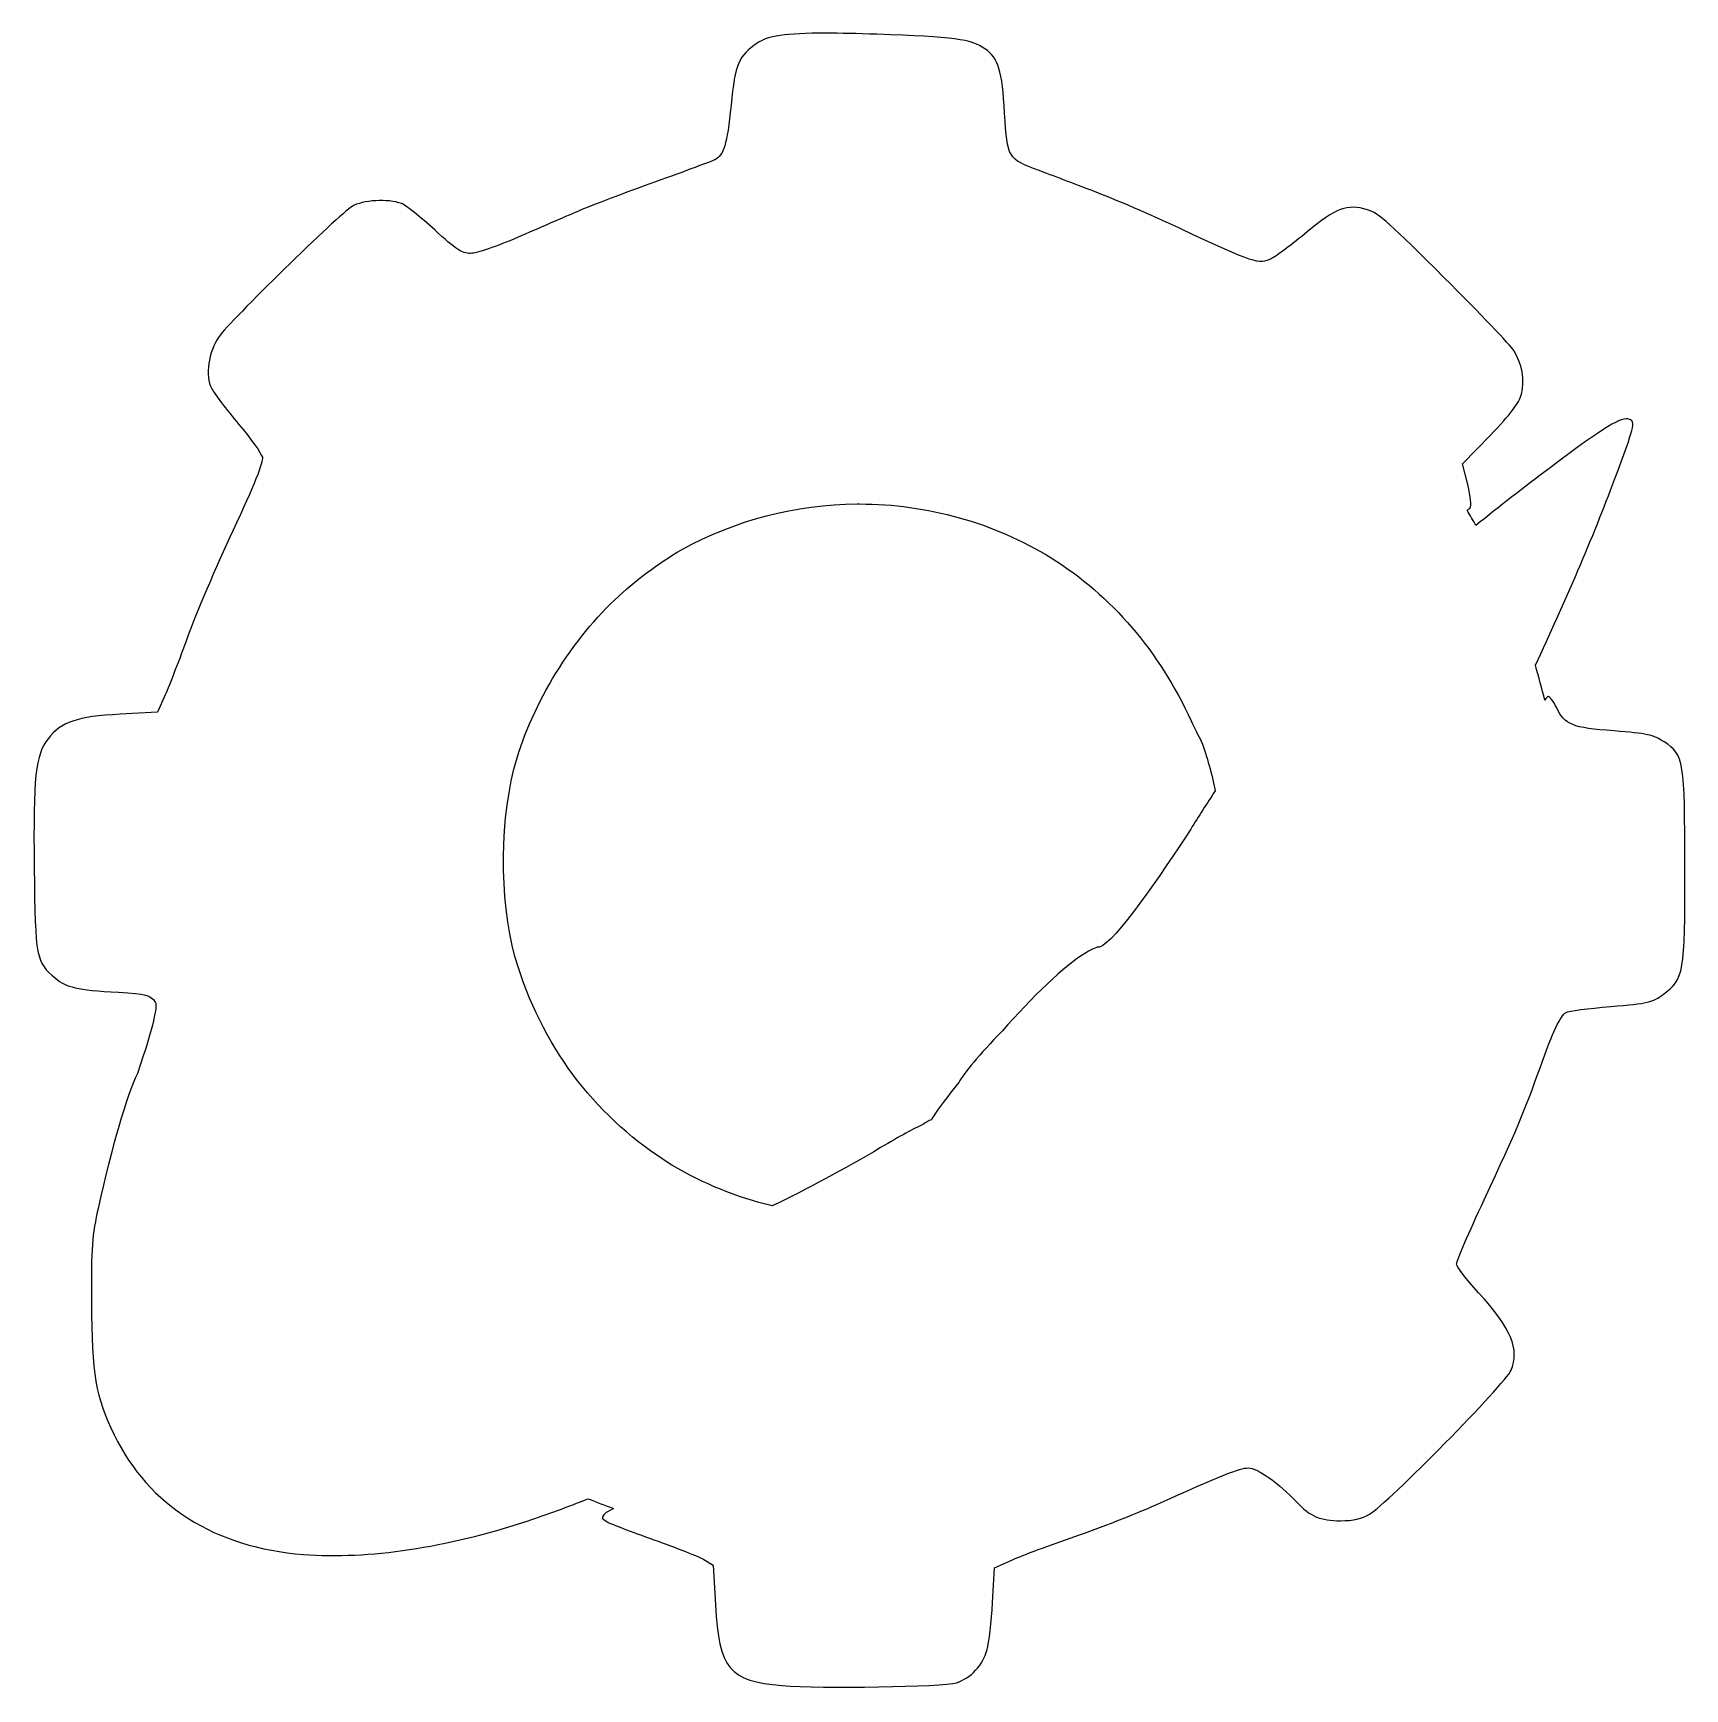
# Model space of a CAD drawing. Extents: x 100 to 201, y 99 to 201.
import ezdxf

# ---------------------------------------------------------------- set-up
doc = ezdxf.new("R2010")
doc.units = 0
doc.layers.add('Layer_1', color=7, linetype='CONTINUOUS')

msp = doc.modelspace()

# ---------------------------------------------------------------- linework, layer by layer
at = {"layer": 'Layer_1', "color": 1}
for points in [[(148.650873, 200.515927)], [(150.542232, 171.596245)]]:
    msp.add_lwpolyline(points, close=True, dxfattribs=at)
for points in [[(188.045368, 172.781186), (187.725489, 174.055009), (189.437013, 175.82441)], [(150.542232, 171.596245), (150.542747, 171.596245)], [(139.755291, 168.786081), (139.756841, 168.787116)], [(108.039399, 159.871896), (107.563458, 158.803228), (105.267992, 158.679723)], [(141.128335, 106.741806), (141.703495, 106.402293), (141.838885, 103.954897)], [(158.857485, 104.10631), (158.980992, 106.239513), (160.079116, 106.732506)]]:
    msp.add_lwpolyline(points, dxfattribs=at)
for points in [[(148.650873, 200.515927), (146.096739, 200.522492), (145.047574, 200.345872), (144.397903, 199.903563)], [(151.747324, 200.451332), (150.520597, 200.491192), (149.502252, 200.513739), (148.650873, 200.515927)], [(158.388781, 199.557847), (157.552981, 200.152983), (156.476354, 200.297689), (151.747324, 200.451332)], [(144.397903, 199.903563), (143.249632, 199.12178), (143.06077, 198.674041), (142.7918, 196.089324)], [(159.600075, 195.598398), (159.442825, 198.252216), (159.225301, 198.962188), (158.388781, 199.557847)], [(142.7918, 196.089324), (142.535379, 193.626564), (142.360063, 193.038549), (141.792895, 192.740691)], [(161.711574, 192.080267), (159.778034, 192.812586), (159.763865, 192.837089), (159.600075, 195.598398)], [(141.792895, 192.740691), (141.611605, 192.645491), (139.970603, 192.034764), (138.146606, 191.383667)], [(138.146606, 191.383667), (136.322605, 190.732567), (134.175797, 189.917891), (133.375838, 189.572925)], [(165.126353, 190.785772), (163.971812, 191.22383), (162.435313, 191.806148), (161.711574, 192.080267)], [(122.54704, 190.05145), (121.739449, 190.358502), (120.146102, 190.266988), (119.517251, 189.877299)], [(170.374612, 188.519243), (168.6428, 189.327812), (166.280902, 190.347715), (165.126353, 190.785772)], [(119.517251, 189.877299), (118.701472, 189.371768), (111.975674, 182.795292), (111.347725, 181.889158)], [(124.589292, 188.429327), (123.729074, 189.221437), (122.810001, 189.951411), (122.54704, 190.05145)], [(133.375838, 189.572925), (132.575867, 189.227974), (130.909876, 188.505352), (129.673737, 187.967338)], [(181.890705, 189.671112), (180.621205, 190.039131), (179.95396, 189.794098), (178.182921, 188.307886)], [(186.608763, 185.496172), (183.370593, 188.750851), (182.544535, 189.481554), (181.890705, 189.671112)], [(126.790192, 186.989105), (126.263221, 186.989105), (125.884333, 187.236831), (124.589292, 188.429327)], [(175.967552, 186.658376), (175.221271, 186.288808), (174.97964, 186.369197), (170.374612, 188.519243)], [(178.182921, 188.307886), (177.29957, 187.566592), (176.302641, 186.824304), (175.967552, 186.658376)], [(129.673737, 187.967338), (128.437596, 187.429324), (127.140302, 186.989105), (126.790192, 186.989105)], [(190.874134, 181.029778), (190.687325, 181.316044), (188.767773, 183.32612), (186.608763, 185.496172)], [(111.347725, 181.889158), (110.678985, 180.924222), (110.474171, 179.466228), (110.896073, 178.674367)], [(191.345423, 178.331753), (191.571645, 179.180171), (191.385484, 180.246243), (190.874134, 181.029778)], [(110.896073, 178.674367), (111.059893, 178.366977), (111.803348, 177.387278), (112.548169, 176.497238)], [(189.437013, 175.82441), (190.668304, 177.097212), (191.203805, 177.800811), (191.345423, 178.331753)], [(112.548169, 176.497238), (113.292979, 175.607198), (113.949381, 174.692415), (114.006475, 174.464804)], [(197.983779, 176.793344), (197.490699, 176.982574), (196.494718, 176.375847), (193.106556, 173.822467)], [(197.066522, 173.092278), (198.280832, 176.339089), (198.357937, 176.649733), (197.983779, 176.793344)], [(114.006475, 174.464804), (114.076346, 174.186404), (113.487312, 172.717665), (112.207102, 169.976706)], [(193.106556, 173.822467), (191.48747, 172.602301), (189.976808, 171.426141), (188.547145, 170.280564)], [(192.200668, 161.683156), (193.979348, 165.451897), (195.768944, 169.623411), (197.066522, 173.092278)], [(188.196263, 171.362668), (188.292801, 171.445667), (188.228306, 172.053185), (188.045368, 172.781186)], [(139.756841, 168.787116), (143.051248, 170.606739), (146.762733, 171.573421), (150.542232, 171.596245)], [(150.542747, 171.596245), (150.588567, 171.596383), (150.634387, 171.596383), (150.680206, 171.596245)], [(150.680206, 171.596245), (154.846049, 171.596015), (158.928412, 170.448808), (162.463983, 168.28482)], [(188.005577, 171.214358), (188.03052, 171.234355), (188.186507, 171.354307), (188.196263, 171.362668)], [(188.547145, 170.280564), (188.370636, 170.594058), (188.190099, 170.905348), (188.005577, 171.214358)], [(112.207102, 169.976706), (111.160373, 167.735696), (109.901261, 164.785494), (109.40934, 163.421035)], [(135.659419, 165.711334), (136.940918, 166.921494), (138.307607, 167.946741), (139.755291, 168.786081)], [(162.463983, 168.28482), (166.191277, 165.932897), (169.075362, 162.574077), (171.057774, 158.264761)], [(129.458763, 155.305767), (130.383482, 158.954088), (132.802398, 163.013384), (135.659419, 165.711334)], [(109.40934, 163.421035), (108.917387, 162.056573), (108.30086, 160.459678), (108.039399, 159.871896)], [(192.780994, 159.536518), (192.606622, 160.256907), (192.413114, 160.972697), (192.200668, 161.683156)], [(192.988219, 159.774227), (192.96004, 159.777365), (192.884129, 159.684682), (192.780994, 159.536518)], [(193.512218, 159.06316), (193.328968, 159.442371), (193.093028, 159.762528), (192.988219, 159.774227)], [(197.031383, 157.652393), (194.448891, 157.847333), (194.015937, 158.02068), (193.512218, 159.06316)], [(105.267992, 158.679723), (102.618592, 158.537271), (101.62242, 158.198348), (100.841388, 157.174387)], [(171.057774, 158.264761), (171.274899, 157.792771), (171.488683, 157.375835), (171.678407, 157.032795)], [(100.841388, 157.174387), (100.060481, 156.150388), (99.922805, 154.866619), (99.990795, 149.230169)], [(171.678407, 157.032795), (172.03958, 156.034284), (172.32645, 155.011328), (172.536753, 153.972)], [(200.114398, 156.975433), (199.454778, 157.411943), (199.055241, 157.499615), (197.031383, 157.652393)], [(201.384604, 149.203814), (201.385136, 155.839474), (201.330997, 156.170322), (200.114398, 156.975433)], [(129.709393, 143.15147), (128.624424, 146.47202), (128.518643, 151.596848), (129.458763, 155.305767)], [(172.536753, 153.972), (172.01265, 153.187261), (171.51209, 152.403759), (171.031935, 151.625373)], [(171.031935, 151.625373), (169.236023, 148.871897), (166.35801, 144.641995), (165.435378, 144.374136)], [(99.990795, 149.230169), (100.058264, 143.643421), (100.091871, 143.46947), (101.291489, 142.46004)], [(200.054969, 141.466818), (201.345091, 142.450909), (201.384046, 142.676424), (201.384604, 149.203814)], [(164.629225, 144.038237), (163.248333, 143.248805), (161.263066, 141.259149), (159.460031, 139.234915)], [(165.435378, 144.374136), (165.254401, 144.382627), (164.980912, 144.263358), (164.629225, 144.038237)], [(101.291489, 142.46004), (101.974889, 141.88501), (102.566556, 141.752219), (105.160505, 141.59291)], [(139.165664, 130.970302), (134.610905, 133.807503), (131.422662, 137.908566), (129.709393, 143.15147)], [(105.160505, 141.59291), (106.912385, 141.485299), (107.103163, 141.435033), (107.425483, 140.998114)], [(196.838628, 140.722161), (199.135587, 140.912791), (199.413159, 140.97727), (200.054969, 141.466818)], [(107.466825, 140.927317), (107.491605, 140.677052), (107.421919, 139.733696), (106.327359, 136.612851)], [(107.425483, 140.998114), (107.43594, 140.983937), (107.453479, 140.94979), (107.466825, 140.927317)], [(194.084276, 140.361976), (194.2162, 140.445336), (195.455839, 140.607401), (196.838628, 140.722161)], [(192.492125, 136.960117), (193.302644, 139.232327), (193.725144, 140.135228), (194.084276, 140.361976)], [(159.460031, 139.234915), (158.025183, 137.731343), (157.110862, 136.648827), (156.779575, 136.054747)], [(106.327359, 136.612851), (105.671801, 135.205699), (104.732014, 132.036811), (103.929573, 128.403016)], [(189.056674, 128.853636), (191.091754, 133.232016), (191.538074, 134.285558), (192.492125, 136.960117)], [(156.779575, 136.054747), (155.800315, 134.825448), (155.137581, 133.907852), (155.111977, 133.76703)], [(154.608131, 133.488495), (154.00286, 133.213046), (153.196714, 132.768191), (151.984002, 132.050855)], [(155.111977, 133.76703), (154.92081, 133.69337), (154.754898, 133.598935), (154.608131, 133.488495)], [(151.984002, 132.050855), (149.707566, 130.704319), (147.483138, 129.511961), (145.312575, 128.467095)], [(145.312575, 128.467095), (143.147599, 128.994612), (141.075531, 129.83842), (139.165664, 130.970302)], [(103.929573, 128.403016), (103.544051, 126.657128), (103.487724, 125.908201), (103.502726, 122.582701)], [(187.358586, 124.913823), (187.358586, 125.072073), (188.122976, 126.844834), (189.056674, 128.853636)], [(188.708893, 123.139773), (187.966443, 123.957193), (187.358586, 124.755565), (187.358586, 124.913823)], [(190.704637, 118.369521), (191.248665, 119.671512), (190.727603, 120.917273), (188.708893, 123.139773)], [(103.502726, 122.582701), (103.521054, 118.120069), (103.755691, 116.74898), (104.902123, 114.402322)], [(182.015244, 109.529234), (183.128314, 110.194254), (190.365036, 117.55648), (190.704637, 118.369521)], [(104.902123, 114.402322), (107.029553, 110.047823), (111.107316, 107.473805), (116.532936, 107.060134)], [(168.848091, 110.088373), (172.977689, 111.952344), (174.030958, 112.372989), (174.570737, 112.372989)], [(174.570737, 112.372989), (175.131027, 112.372989), (176.446583, 111.443365), (177.530763, 110.281127)], [(130.267499, 109.110139), (131.506551, 109.520283), (132.757842, 109.980798), (134.01869, 110.481631)], [(134.01869, 110.481631), (134.530125, 110.272284), (135.045607, 110.072604), (135.564849, 109.882701)], [(135.564849, 109.882701), (135.312643, 109.744666), (135.118442, 109.631514), (135.070306, 109.583495)], [(163.915056, 108.161875), (165.420998, 108.676865), (167.641069, 109.543564), (168.848091, 110.088373)], [(177.530763, 110.281127), (178.355184, 109.397506), (178.986995, 109.129025), (180.240676, 109.129774)], [(116.532936, 107.060134), (120.531658, 106.755255), (125.30684, 107.468098), (130.267499, 109.110139)], [(135.070306, 109.583495), (134.815978, 109.330143), (134.826699, 109.273014), (135.165908, 109.072415)], [(135.165908, 109.072415), (135.375828, 108.948225), (136.673821, 108.449385), (138.050485, 107.963954)], [(180.240676, 109.129774), (181.022377, 109.130306), (181.543495, 109.247484), (182.015244, 109.529234)], [(138.050485, 107.963954), (139.427157, 107.478576), (140.812034, 106.928507), (141.128335, 106.741806)], [(160.079116, 106.732506), (160.683025, 107.003506), (162.409167, 107.646845), (163.915056, 108.161875)], [(141.838885, 103.954897), (142.056086, 100.027546), (142.67002, 99.284718), (145.931658, 99.002228)], [(158.524689, 101.209329), (158.639638, 101.629167), (158.789484, 102.93287), (158.857485, 104.10631)], [(156.645216, 99.180512), (157.526927, 99.457901), (158.263609, 100.252948), (158.524689, 101.209329)], [(145.931658, 99.002228), (148.27756, 98.799068), (155.832258, 98.924692), (156.645216, 99.180512)]]:
    msp.add_open_spline(points, degree=3, dxfattribs=at)

doc.saveas('drawing.dxf')
